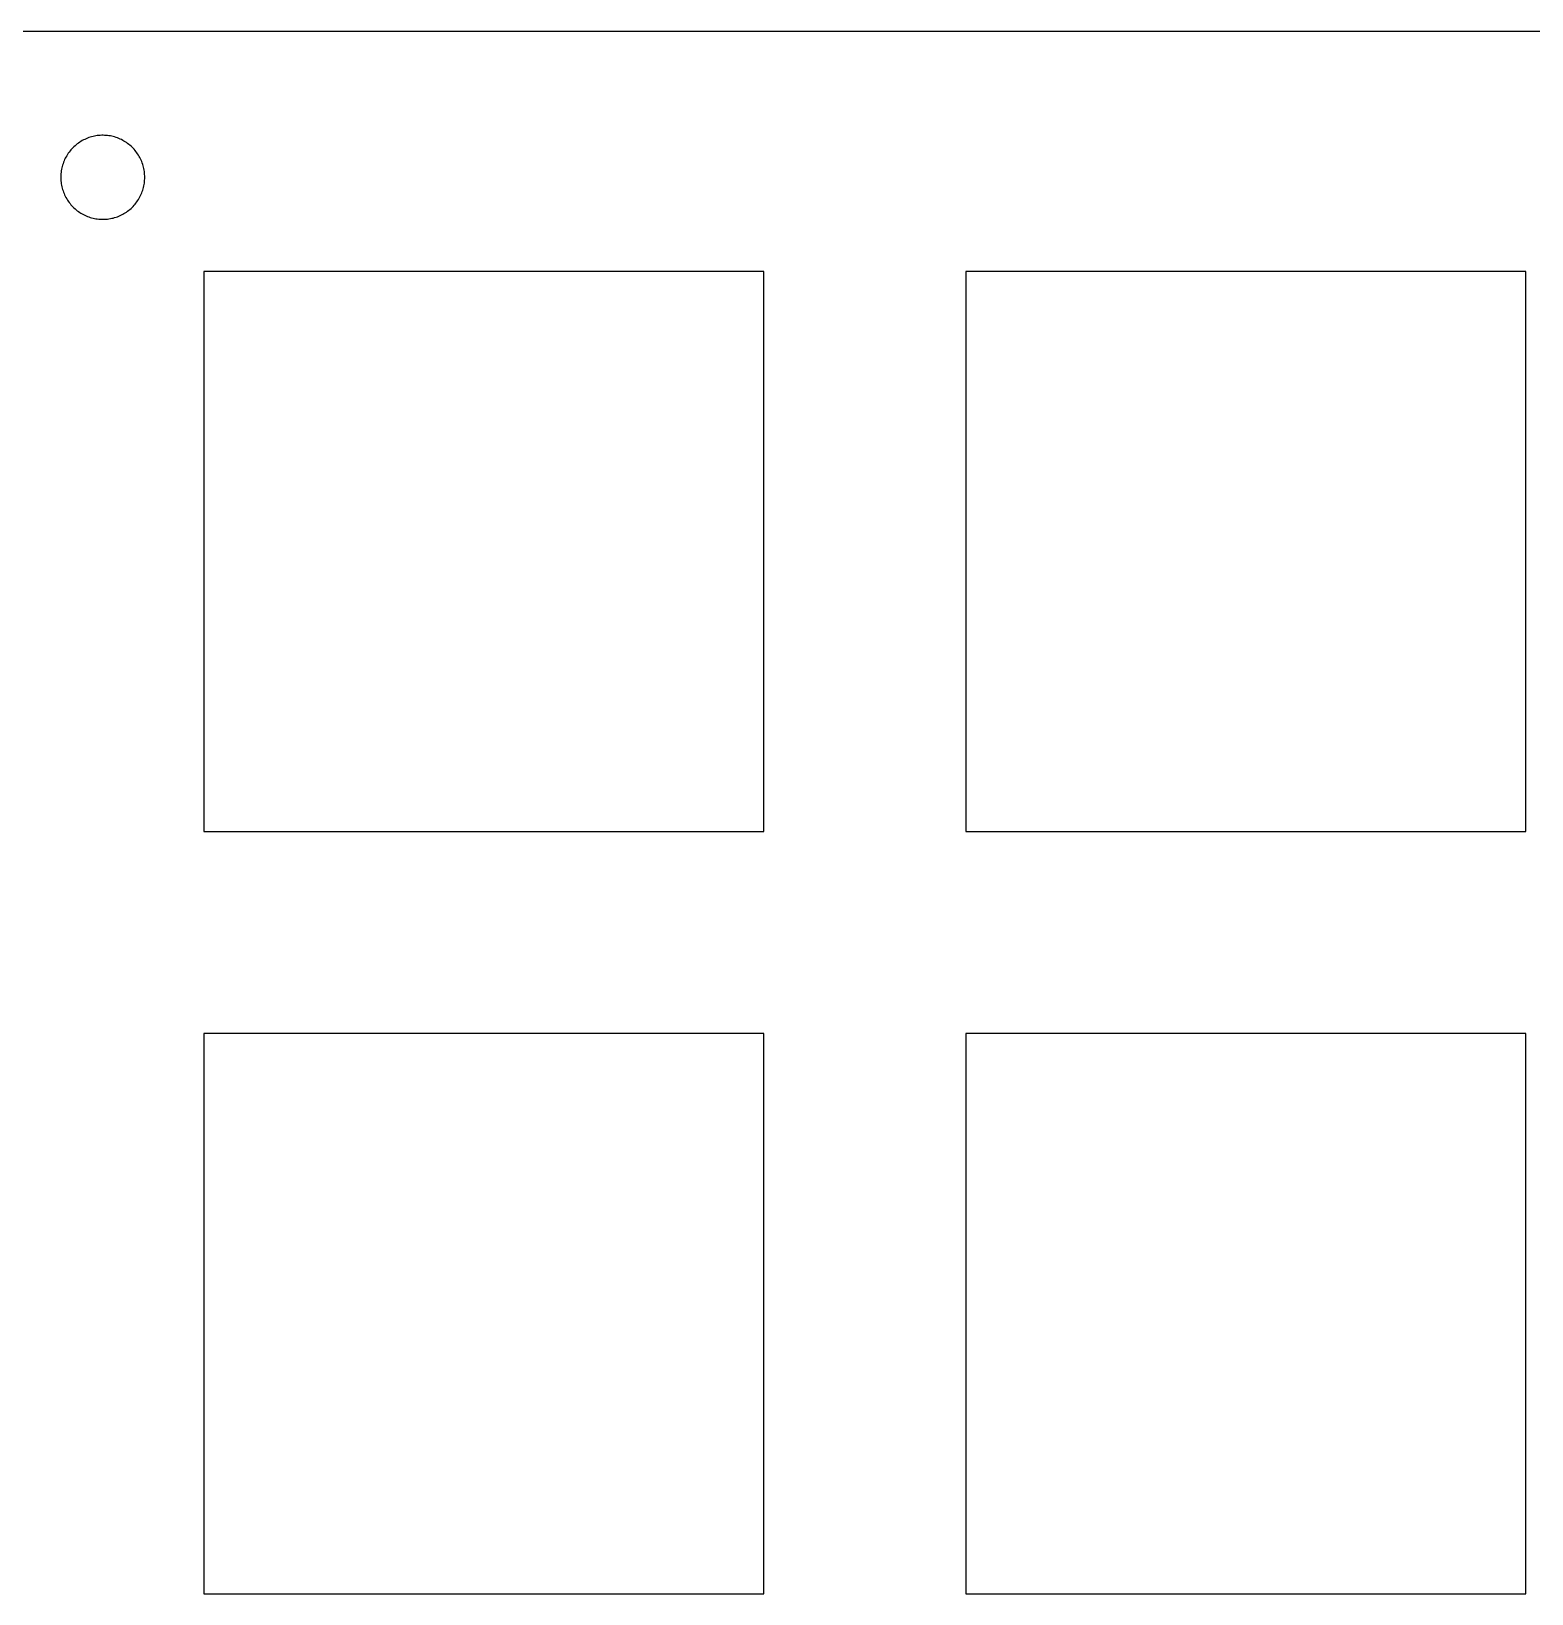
# Model space of a CAD drawing. Header units: millimetres. Extents: x 304 to 569, y -117 to -14.
# Drawn here: x 468.07 to 505.57, y -53.48 to -14.43 of the extents above; entities that cross this region are included whole.
import ezdxf

# ---------------------------------------------------------------- set-up
doc = ezdxf.new("R2010")
doc.units = ezdxf.units.MM
doc.layers.add('big_outline', color=18, linetype='Continuous', true_color=0x000000)
doc.layers.add('plate', color=18, linetype='Continuous', true_color=0x000000)

msp = doc.modelspace()

# ---------------------------------------------------------------- linework, layer by layer
at = {"layer": 'big_outline'}
msp.add_line((310.455, -14.432), (562.579, -14.432), dxfattribs=at)
at = {"layer": 'plate'}
for p, q in [((469.34, -17.166), (469.309, -17.185)), ((469.373, -17.149), (469.34, -17.166)), ((469.405, -17.133), (469.373, -17.149)), ((469.438, -17.118), (469.405, -17.133)), ((469.472, -17.104), (469.438, -17.118)), ((469.506, -17.091), (469.472, -17.104)), ((469.541, -17.08), (469.506, -17.091)), ((469.576, -17.069), (469.541, -17.08)), ((469.611, -17.06), (469.576, -17.069)), ((469.647, -17.053), (469.611, -17.06)), ((469.683, -17.046), (469.647, -17.053)), ((469.719, -17.041), (469.683, -17.046)), ((469.755, -17.036), (469.719, -17.041)), ((469.791, -17.034), (469.755, -17.036)), ((469.828, -17.032), (469.791, -17.034)), ((469.864, -17.032), (469.828, -17.032)), ((469.9, -17.033), (469.864, -17.032)), ((469.937, -17.035), (469.9, -17.033)), ((469.973, -17.038), (469.937, -17.035)), ((470.009, -17.043), (469.973, -17.038)), ((470.045, -17.049), (470.009, -17.043)), ((470.081, -17.056), (470.045, -17.049)), ((470.116, -17.065), (470.081, -17.056)), ((470.152, -17.074), (470.116, -17.065)), ((470.186, -17.085), (470.152, -17.074)), ((470.221, -17.097), (470.186, -17.085)), ((470.255, -17.111), (470.221, -17.097)), ((470.288, -17.125), (470.255, -17.111)), ((470.321, -17.141), (470.288, -17.125)), ((470.353, -17.158), (470.321, -17.141)), ((470.385, -17.175), (470.353, -17.158)), ((470.416, -17.194), (470.385, -17.175)), ((468.953, -17.544), (468.935, -17.575)), ((468.972, -17.513), (468.953, -17.544)), ((468.993, -17.482), (468.972, -17.513)), ((469.014, -17.453), (468.993, -17.482)), ((469.036, -17.424), (469.014, -17.453)), ((469.06, -17.396), (469.036, -17.424)), ((469.084, -17.369), (469.06, -17.396)), ((469.109, -17.342), (469.084, -17.369)), ((469.135, -17.317), (469.109, -17.342)), ((469.162, -17.293), (469.135, -17.317)), ((469.19, -17.269), (469.162, -17.293)), ((469.219, -17.246), (469.19, -17.269)), ((469.248, -17.225), (469.219, -17.246)), ((469.278, -17.204), (469.248, -17.225)), ((469.309, -17.185), (469.278, -17.204)), ((470.447, -17.214), (470.416, -17.194)), ((470.476, -17.235), (470.447, -17.214)), ((470.505, -17.258), (470.476, -17.235)), ((470.534, -17.281), (470.505, -17.258)), ((470.561, -17.305), (470.534, -17.281)), ((470.588, -17.33), (470.561, -17.305)), ((470.613, -17.356), (470.588, -17.33)), ((470.638, -17.382), (470.613, -17.356)), ((470.662, -17.41), (470.638, -17.382)), ((470.685, -17.438), (470.662, -17.41)), ((470.707, -17.467), (470.685, -17.438)), ((470.727, -17.497), (470.707, -17.467)), ((470.747, -17.528), (470.727, -17.497)), ((470.766, -17.559), (470.747, -17.528)), ((470.783, -17.591), (470.766, -17.559)), ((468.813, -17.954), (468.809, -17.991)), ((468.818, -17.918), (468.813, -17.954)), ((468.824, -17.882), (468.818, -17.918)), ((468.832, -17.847), (468.824, -17.882)), ((468.84, -17.811), (468.832, -17.847)), ((468.85, -17.776), (468.84, -17.811)), ((468.861, -17.742), (468.85, -17.776)), ((468.874, -17.707), (468.861, -17.742)), ((468.887, -17.674), (468.874, -17.707)), ((468.902, -17.64), (468.887, -17.674)), ((468.918, -17.607), (468.902, -17.64)), ((468.935, -17.575), (468.918, -17.607)), ((470.8, -17.624), (470.783, -17.591)), ((470.815, -17.657), (470.8, -17.624)), ((470.829, -17.69), (470.815, -17.657)), ((470.842, -17.724), (470.829, -17.69)), ((470.854, -17.759), (470.842, -17.724)), ((470.865, -17.794), (470.854, -17.759)), ((470.874, -17.829), (470.865, -17.794)), ((470.882, -17.865), (470.874, -17.829)), ((470.889, -17.9), (470.882, -17.865)), ((470.895, -17.936), (470.889, -17.9)), ((470.899, -17.973), (470.895, -17.936)), ((468.806, -18.027), (468.805, -18.063)), ((468.805, -18.063), (468.805, -18.1)), ((468.805, -18.1), (468.806, -18.136)), ((468.809, -17.991), (468.806, -18.027)), ((468.806, -18.136), (468.809, -18.173)), ((468.809, -18.173), (468.813, -18.209)), ((468.813, -18.209), (468.818, -18.245)), ((468.818, -18.245), (468.824, -18.281)), ((468.824, -18.281), (468.832, -18.317)), ((468.832, -18.317), (468.84, -18.352)), ((468.84, -18.352), (468.85, -18.387)), ((470.865, -18.37), (470.874, -18.334)), ((470.874, -18.334), (470.882, -18.299)), ((470.882, -18.299), (470.889, -18.263)), ((470.889, -18.263), (470.895, -18.227)), ((470.895, -18.227), (470.899, -18.191)), ((470.902, -18.009), (470.899, -17.973)), ((470.899, -18.191), (470.902, -18.155)), ((470.904, -18.045), (470.902, -18.009)), ((470.902, -18.155), (470.904, -18.118)), ((470.905, -18.082), (470.904, -18.045)), ((470.904, -18.118), (470.905, -18.082)), ((468.85, -18.387), (468.861, -18.422)), ((468.861, -18.422), (468.874, -18.456)), ((468.874, -18.456), (468.887, -18.49)), ((468.887, -18.49), (468.902, -18.523)), ((468.902, -18.523), (468.918, -18.556)), ((468.918, -18.556), (468.935, -18.588)), ((468.935, -18.588), (468.953, -18.62)), ((468.953, -18.62), (468.972, -18.651)), ((468.972, -18.651), (468.993, -18.681)), ((468.993, -18.681), (469.014, -18.711)), ((469.014, -18.711), (469.036, -18.739)), ((469.036, -18.739), (469.06, -18.767)), ((470.662, -18.754), (470.685, -18.725)), ((470.685, -18.725), (470.707, -18.696)), ((470.707, -18.696), (470.727, -18.666)), ((470.727, -18.666), (470.747, -18.635)), ((470.747, -18.635), (470.766, -18.604)), ((470.766, -18.604), (470.783, -18.572)), ((470.783, -18.572), (470.8, -18.54)), ((470.8, -18.54), (470.815, -18.507)), ((470.815, -18.507), (470.829, -18.473)), ((470.829, -18.473), (470.842, -18.439)), ((470.842, -18.439), (470.854, -18.404)), ((470.854, -18.404), (470.865, -18.37)), ((469.06, -18.767), (469.084, -18.795)), ((469.084, -18.795), (469.109, -18.821)), ((469.109, -18.821), (469.135, -18.846)), ((469.135, -18.846), (469.162, -18.871)), ((469.162, -18.871), (469.19, -18.894)), ((469.19, -18.894), (469.219, -18.917)), ((469.219, -18.917), (469.248, -18.939)), ((469.248, -18.939), (469.278, -18.959)), ((469.278, -18.959), (469.309, -18.979)), ((469.309, -18.979), (469.34, -18.997)), ((469.34, -18.997), (469.373, -19.014)), ((469.373, -19.014), (469.405, -19.031)), ((469.405, -19.031), (469.438, -19.046)), ((469.438, -19.046), (469.472, -19.059)), ((469.472, -19.059), (469.506, -19.072)), ((469.506, -19.072), (469.541, -19.084)), ((469.541, -19.084), (469.576, -19.094)), ((469.576, -19.094), (469.611, -19.103)), ((469.611, -19.103), (469.647, -19.111)), ((469.647, -19.111), (469.683, -19.117)), ((469.683, -19.117), (469.719, -19.123)), ((469.719, -19.123), (469.755, -19.127)), ((469.755, -19.127), (469.791, -19.13)), ((469.791, -19.13), (469.828, -19.131)), ((469.828, -19.131), (469.864, -19.132)), ((469.864, -19.132), (469.9, -19.131)), ((469.9, -19.131), (469.937, -19.129)), ((469.937, -19.129), (469.973, -19.125)), ((469.973, -19.125), (470.009, -19.12)), ((470.009, -19.12), (470.045, -19.114)), ((470.045, -19.114), (470.081, -19.107)), ((470.081, -19.107), (470.116, -19.099)), ((470.116, -19.099), (470.152, -19.089)), ((470.152, -19.089), (470.186, -19.078)), ((470.186, -19.078), (470.221, -19.066)), ((470.221, -19.066), (470.255, -19.053)), ((470.255, -19.053), (470.288, -19.038)), ((470.288, -19.038), (470.321, -19.023)), ((470.321, -19.023), (470.353, -19.006)), ((470.353, -19.006), (470.385, -18.988)), ((470.385, -18.988), (470.416, -18.969)), ((470.416, -18.969), (470.447, -18.949)), ((470.447, -18.949), (470.476, -18.928)), ((470.476, -18.928), (470.505, -18.906)), ((470.505, -18.906), (470.534, -18.883)), ((470.534, -18.883), (470.561, -18.859)), ((470.561, -18.859), (470.588, -18.834)), ((470.588, -18.834), (470.613, -18.808)), ((470.613, -18.808), (470.638, -18.781)), ((470.638, -18.781), (470.662, -18.754)), ((486.379, -20.432), (472.38, -20.432)), ((472.38, -20.432), (472.38, -34.431)), ((486.379, -34.431), (486.379, -20.432)), ((505.429, -20.432), (491.43, -20.432)), ((491.43, -20.432), (491.43, -34.431)), ((505.429, -34.431), (505.429, -20.432)), ((472.38, -34.431), (486.379, -34.431)), ((491.43, -34.431), (505.429, -34.431)), ((486.379, -39.482), (472.38, -39.482)), ((472.38, -39.482), (472.38, -53.481)), ((486.379, -53.481), (486.379, -39.482)), ((505.429, -39.482), (491.43, -39.482)), ((491.43, -39.482), (491.43, -53.481)), ((505.429, -53.481), (505.429, -39.482)), ((472.38, -53.481), (486.379, -53.481)), ((491.43, -53.481), (505.429, -53.481))]:
    msp.add_line(p, q, dxfattribs=at)

doc.saveas('drawing.dxf')
